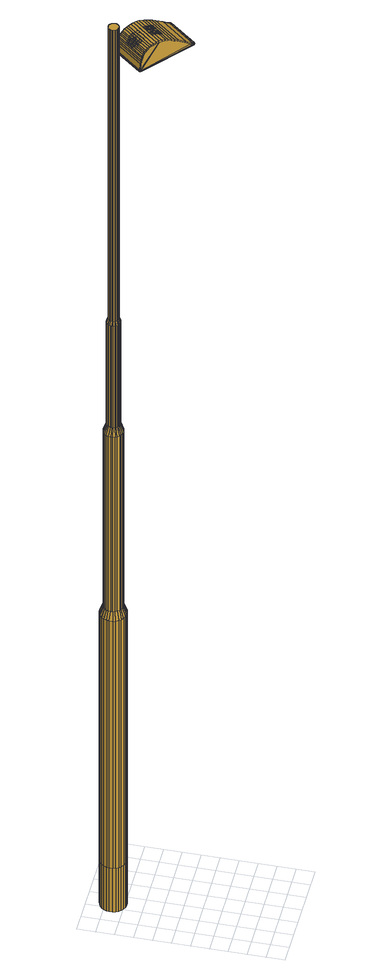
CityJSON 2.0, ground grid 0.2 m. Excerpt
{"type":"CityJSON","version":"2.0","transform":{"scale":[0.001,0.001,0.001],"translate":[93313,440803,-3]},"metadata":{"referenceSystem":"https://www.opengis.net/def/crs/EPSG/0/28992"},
"CityObjects":{
"cityfurniture1":{"type":"CityFurniture","attributes":{"Lichtpunttype":"Straatverlichting","Brondatum":"12-06-2019","Buurt_nummer":"62","Masttype":"TRAMMAST LPH 10M","Lamptype":"CPO-TW 140W KL.728","Buurtnaam":"Hillegersberg Noord","Nummer":"21","Uithoudertype":"UITHOUDER OV CONVERSIEMODEL","Geplaatst_op":"02-12-2010","Wijknummer":"6","Nivo":"0","Datum_laatste_mutatie":"07-06-2019","Straatnaam":"Straatweg","Thema":"Lichtmasten","Beheerobject":"71935/OVL-021","Armatuurtype":"4767 ARM SGS 453 1X CPO-TW 140W K EB OC FG EVSA VLAK GLAS LS-6","Objecthoogte":"10","Klasse":"Verbindingsweg 2-zijdig","Wijknaam":"Hillegersberg-Schiebroek"},"geometry":[{"type":"MultiSurface","lod":"2","boundaries":[[[0,1,2,3]],[[4,5,6,7]],[[8,9,10,11]],[[12,13,1,0]],[[14,15,16,17]],[[17,16,9,8]],[[3,2,5,4]],[[11,10,13,12]],[[18,8,11,19]],[[20,0,3,21]],[[22,23,24,25]],[[26,27,28,29]],[[30,31,32,33]],[[19,11,12,34]],[[35,36,23,22]],[[29,28,37,38]],[[34,12,0,20]],[[39,40,27,26]],[[41,4,7,42]],[[43,14,17,44]],[[45,46,31,30]],[[21,3,4,41]],[[44,17,8,18]],[[33,32,15,14]],[[47,48,46,45]],[[49,50,36,35]],[[38,37,50,49]],[[42,7,40,39]],[[23,51,52,24]],[[7,6,53,40]],[[54,55,56,57]],[[58,59,55,54]],[[28,60,61,37]],[[62,63,59,58]],[[64,65,63,62]],[[66,67,65,64]],[[50,68,69,36]],[[37,61,68,50]],[[36,69,51,23]],[[70,71,48,47]],[[57,56,71,70]],[[27,72,60,28]],[[24,52,67,66]],[[40,53,72,27]],[[73,74,75,76]],[[77,78,79,80]],[[81,82,83,84]],[[85,86,87,88]],[[89,90,91,92]],[[92,91,93,94]],[[80,79,95,96]],[[97,98,78,77]],[[99,100,101,102]],[[84,83,103,104]],[[94,93,74,73]],[[105,106,98,97]],[[107,108,106,105]],[[88,87,108,107]],[[104,103,86,85]],[[109,110,82,81]],[[102,101,110,109]],[[74,111,112,75]],[[90,113,114,91]],[[115,116,117,118]],[[78,119,120,79]],[[121,122,123,124]],[[125,126,113,90]],[[87,127,128,108]],[[124,123,129,130]],[[131,132,133,134]],[[91,114,135,93]],[[93,135,111,74]],[[98,136,119,78]],[[118,117,100,99]],[[134,133,122,121]],[[86,137,127,87]],[[79,120,138,95]],[[139,140,116,115]],[[130,129,140,139]],[[108,128,141,106]],[[96,95,126,125]],[[106,141,136,98]],[[75,112,132,131]],[[142,143,144,145]],[[146,147,148,149]],[[150,151,152,153]],[[154,155,143,142]],[[153,152,147,146]],[[156,157,158,159]],[[145,144,151,150]],[[160,161,162,163]],[[163,162,157,156]],[[149,148,164,165]],[[159,158,155,154]],[[166,142,145,167]],[[92,160,163,89]],[[165,164,168,169]],[[170,146,149,171]],[[169,168,172,173]],[[174,175,176,177]],[[177,176,178,179]],[[180,181,182,183]],[[183,182,184,185]],[[185,184,186,187]],[[187,186,188,189]],[[189,188,190,191]],[[192,150,153,193]],[[179,178,161,160]],[[167,145,150,192]],[[194,159,154,195]],[[196,197,198,199]],[[173,172,197,196]],[[199,198,200,201]],[[201,200,202,203]],[[203,202,181,180]],[[191,190,204,205]],[[206,156,159,194]],[[195,154,142,166]],[[193,153,146,170]],[[205,204,175,174]],[[89,163,156,206]],[[207,189,191,208]],[[209,183,185,210]],[[211,165,169,212]],[[213,196,199,214]],[[167,97,77,166]],[[215,180,183,209]],[[210,185,187,216]],[[94,179,160,92]],[[212,169,173,217]],[[217,173,196,213]],[[218,201,203,219]],[[214,199,201,218]],[[76,174,177,73]],[[216,187,189,207]],[[171,149,165,211]],[[208,191,205,220]],[[166,77,80,195]],[[73,177,179,94]],[[220,205,174,76]],[[219,203,180,215]],[[195,80,96,194]],[[214,102,109,213]],[[210,130,139,209]],[[208,134,121,207]],[[218,99,102,214]],[[171,85,88,170]],[[217,81,84,212]],[[219,118,99,218]],[[192,105,97,167]],[[193,107,105,192]],[[220,131,134,208]],[[170,88,107,193]],[[211,104,85,171]],[[194,96,125,206]],[[213,109,81,217]],[[216,124,130,210]],[[209,139,115,215]],[[212,84,104,211]],[[206,125,90,89]],[[207,121,124,216]],[[76,75,131,220]],[[178,176,175,204,190,188,186,184,182,181,202,200,198,197,172,168,164,148,147,152,151,144,143,155,158,157,162,161]],[[116,221,222,117]],[[123,223,224,129]],[[122,225,223,123]],[[112,226,227,132]],[[101,228,229,110]],[[113,230,231,114]],[[83,232,233,103]],[[95,138,234,126]],[[133,235,225,122]],[[140,236,221,116]],[[126,234,230,113]],[[117,222,237,100]],[[111,238,226,112]],[[103,233,137,86]],[[129,224,236,140]],[[132,227,235,133]],[[82,239,232,83]],[[110,229,239,82]],[[100,237,228,101]],[[224,29,38,236]],[[223,26,29,224]],[[236,38,49,221]],[[114,231,240,135]],[[228,25,241,229]],[[222,35,22,237]],[[225,39,26,223]],[[233,242,243,137]],[[135,240,238,111]],[[127,244,245,128]],[[229,241,246,239]],[[120,247,43,138]],[[137,243,244,127]],[[221,49,35,222]],[[119,248,247,120]],[[136,249,248,119]],[[232,250,242,233]],[[237,22,25,228]],[[239,246,250,232]],[[128,245,251,141]],[[141,251,249,136]],[[235,42,39,225]],[[138,43,44,234]],[[230,18,19,231]],[[25,24,66,241]],[[246,64,62,250]],[[231,19,34,240]],[[247,33,14,43]],[[242,58,54,243]],[[226,21,41,227]],[[251,47,45,249]],[[244,57,70,245]],[[240,34,20,238]],[[250,62,58,242]],[[227,41,42,235]],[[234,44,18,230]],[[248,30,33,247]],[[249,45,30,248]],[[245,70,47,251]],[[238,20,21,226]],[[243,54,57,244]],[[241,66,64,246]],[[252,253,254,255]],[[256,257,258,259]],[[260,261,262]],[[255,254,263,264]],[[265,266,267]],[[268,269,270,271]],[[260,272,273,274]],[[275,276,277,278]],[[259,258,279,280]],[[271,270,257,256]],[[267,281,265]],[[282,283,276,275]],[[280,279,284,285]],[[286,287,288,289]],[[278,277,267,266]],[[290,291,292,293]],[[293,292,294,295]],[[295,294,287,286]],[[262,274,260]],[[289,288,253,252]],[[285,284,283,282]],[[264,263,269,268]],[[296,297,298,299]],[[300,301,297,296]],[[302,303,304]],[[303,305,304]],[[303,306,305]],[[307,308,301,300]],[[309,310,298,297,301,308,311,312,313,314,315,316],[317,318,303,302,319,320]],[[303,318,321,306]],[[306,322,305]],[[306,310,309,322]],[[322,309,316,305]],[[299,298,310,306]],[[323,311,308,307]],[[324,288,287,325]],[[326,253,288,324]],[[327,263,254,328]],[[329,269,263,327]],[[328,254,253,326]],[[330,270,269,329]],[[331,332,333,334]],[[335,336,337,262]],[[338,339,336,335]],[[340,341,342,343]],[[344,345,346,347]],[[341,344,347,342]],[[348,340,343,349]],[[215,115,118,219]],[[350,351,352,353]],[[354,355,356,357]],[[355,350,353,356]],[[358,359,360,361]],[[362,363,364,365]],[[366,358,361,367]],[[368,369,370,371]],[[372,362,365,373]],[[374,348,349,375]],[[376,377,378,379]],[[363,376,379,364]],[[380,381,382,383]],[[369,372,373,370]],[[381,366,367,382]],[[384,385,386,387]],[[359,384,387,360]],[[388,380,383,389]],[[377,390,391,378]],[[385,374,375,386]],[[392,393,394,395]],[[396,392,395,397]],[[398,396,397,399]],[[400,401,402,403]],[[404,405,406,407]],[[405,408,409,406]],[[393,404,407,394]],[[410,411,412,413]],[[414,415,416,417]],[[418,419,420,421]],[[415,422,423,416]],[[424,425,426,427]],[[411,428,429,412]],[[430,431,432,433]],[[434,435,436,437]],[[408,418,421,409]],[[438,414,417,439]],[[435,410,413,436]],[[440,430,433,441]],[[419,434,437,420]],[[431,438,439,432]],[[425,442,443,426]],[[442,440,441,443]],[[444,445,446,447]],[[448,449,450,451]],[[452,453,454,455]],[[453,444,447,454]],[[456,400,403,457]],[[445,448,451,446]],[[449,456,457,450]],[[458,459,460,461]],[[462,463,464,465]],[[466,467,468,469]],[[459,470,471,460]],[[472,473,474,475]],[[463,476,477,464]],[[351,478,479,352]],[[467,452,455,468]],[[480,472,475,481]],[[482,458,461,483]],[[473,466,469,474]],[[478,484,485,479]],[[484,482,483,485]],[[486,462,465,487]],[[470,486,487,471]],[[488,276,283,489]],[[490,277,276,488]],[[491,267,277,490]],[[273,281,267,491]],[[492,493,494,495]],[[317,496,307]],[[497,498,499]],[[304,500,501]],[[502,503,319,302]],[[503,502,493,492]],[[320,319,496]],[[302,304,501]],[[493,502,302,303]],[[299,306,321,317]],[[317,320,496]],[[307,300,296]],[[501,496,319,302]],[[317,296,299]],[[496,323,307]],[[497,499,317,320,492,495,504]],[[317,307,296]],[[505,506,339,338]],[[507,508,509,510]],[[511,291,512,513]],[[510,509,506,505]],[[513,512,508,507]],[[514,292,291,511]],[[325,287,294,515]],[[515,294,292,514]],[[516,517,518,519]],[[520,521,522,523]],[[524,525,526,527]],[[528,529,530,531]],[[532,533,534,535]],[[536,532,535,537]],[[538,539,540,541]],[[542,536,537,543]],[[525,542,543,526]],[[521,544,545,522]],[[529,516,519,530]],[[517,520,523,518]],[[546,528,531,547]],[[533,546,547,534]],[[548,538,541,549]],[[550,551,552,553]],[[554,548,549,555]],[[556,557,558,559]],[[560,561,562,563]],[[564,565,566,567]],[[557,550,553,558]],[[568,569,570,571]],[[572,554,555,573]],[[574,575,576,577]],[[575,568,571,576]],[[561,572,573,562]],[[578,560,563,579]],[[422,574,577,423]],[[565,578,579,566]],[[551,564,567,552]],[[580,581,582,583]],[[584,585,586,587]],[[588,589,590,591]],[[585,592,593,586]],[[594,595,596,597]],[[595,598,599,596]],[[600,580,583,601]],[[589,594,597,590]],[[598,602,603,599]],[[602,600,601,603]],[[604,588,591,605]],[[606,607,608,609]],[[610,606,609,611]],[[612,604,605,613]],[[592,612,613,593]],[[496,312,311,323]],[[500,314,313,501]],[[614,337,615]],[[615,337,336,616]],[[617,506,509,618]],[[265,619,614,281]],[[501,313,312,496]],[[615,619,614]],[[305,316,315,304]],[[620,621,508]],[[304,315,314,500]],[[512,291,290]],[[622,339,506,617]],[[616,336,339,622]],[[508,512,620]],[[290,620,512]],[[618,509,508,621]],[[260,623,261]],[[624,491,490,625]],[[273,491,624]],[[624,272,273]],[[489,283,284,626]],[[626,284,279,627]],[[628,258,257,629]],[[629,257,270,330]],[[627,279,258,628]],[[630,368,371,631]],[[632,633,634,635]],[[636,637,638,639]],[[640,641,642,643]],[[633,644,645,634]],[[637,632,635,638]],[[644,630,631,645]],[[646,647,648,649]],[[650,651,652,653]],[[494,654,504,495]],[[655,640,643,656]],[[657,655,656,658]],[[659,650,653,660]],[[492,320,319,503]],[[651,661,662,652]],[[663,646,649,664]],[[665,666,667,668]],[[666,659,660,667]],[[647,665,668,648]],[[661,669,670,662]],[[654,498,504]],[[669,657,658,670]],[[494,493,303,318,321,671,498,654]],[[497,504,498]],[[671,499,498]],[[499,671,317]],[[321,317,671]],[[672,514,511,673]],[[674,328,326,675]],[[676,515,514,672]],[[677,327,328,674]],[[678,329,327,677]],[[679,505,338,680]],[[681,510,505,679]],[[682,629,330,623]],[[683,628,629,682]],[[684,488,489,685]],[[686,626,627,687]],[[625,490,488,684]],[[680,338,335,688]],[[689,324,325,690]],[[675,326,324,689]],[[687,627,628,683]],[[673,511,513,691]],[[688,335,262,261]],[[691,513,507,692]],[[692,507,510,681]],[[623,330,329,678]],[[690,325,515,676]],[[685,489,626,686]],[[619,615,271]],[[271,256,259,280,285,282,275,278,266,619]],[[693,694,695,696]],[[696,695,332,331]],[[697,698,694,693]],[[334,699,700,697,693,696,331]],[[701,702,703,704]],[[705,706,707,708]],[[700,709,698,697]],[[699,710,709,700]],[[710,333,332,695,694,698,709]],[[711,712,713,714]],[[706,715,716,707]],[[334,333,710,699]],[[717,718,719,720]],[[721,701,704,722]],[[607,705,708,608]],[[718,711,714,719]],[[712,723,724,713]],[[715,717,720,716]],[[723,721,722,724]],[[262,337,614,274]],[[621,290,293,295,286,289,252,255,264,268,271,615,616,622,617,618]],[[621,620,290]],[[260,272,624]],[[624,625,684,685,686,687,683,682,623,260]],[[619,266,265]],[[691,692,681,679,680,688,261,623,678,677,674,675,689,690,676,672,673]]]}]}
},
"vertices":[
[427,1684,1465],[427,1684,865],[433,1716,865],[433,1716,1465],[431,1747,1465],[431,1747,865],[423,1778,865],[423,1778,1465],[369,1606,1465],[369,1606,865],[394,1627,865],[394,1627,1465],[414,1653,1465],[414,1653,865],[311,1582,1465],[311,1582,865],[342,1591,865],[342,1591,1465],[369,1606,4865],[394,1627,4865],[427,1684,4865],[433,1716,4865],[236,1859,4865],[236,1859,1465],[208,1843,1465],[208,1843,4865],[387,1830,4865],[387,1830,1465],[360,1850,1465],[360,1850,4865],[248,1587,1465],[248,1587,865],[279,1581,865],[279,1581,1465],[414,1653,4865],[266,1867,4865],[266,1867,1465],[329,1862,1465],[329,1862,4865],[408,1805,4865],[408,1805,1465],[431,1747,4865],[423,1778,4865],[311,1582,4865],[342,1591,4865],[217,1600,1465],[217,1600,865],[190,1619,1465],[190,1619,865],[298,1869,4865],[298,1869,1465],[236,1859,865],[208,1843,865],[408,1805,865],[146,1702,1465],[146,1702,865],[155,1672,865],[155,1672,1465],[145,1734,1465],[145,1734,865],[360,1850,865],[329,1862,865],[150,1766,1465],[150,1766,865],[164,1796,1465],[164,1796,865],[183,1823,1465],[183,1823,865],[298,1869,865],[266,1867,865],[170,1644,1465],[170,1644,865],[387,1830,865],[364,1702,8865],[364,1702,7465],[368,1718,7465],[368,1718,8865],[271,1651,7465],[260,1620,7365],[283,1616,7365],[287,1647,7465],[226,1761,7465],[197,1777,7365],[187,1754,7365],[219,1744,7465],[217,1711,7465],[184,1706,7365],[191,1684,7365],[221,1695,7465],[334,1660,8865],[334,1660,7465],[347,1672,7465],[347,1672,8865],[357,1685,7465],[357,1685,8865],[307,1617,7365],[303,1648,7465],[254,1658,7465],[237,1630,7365],[264,1793,7465],[251,1823,7365],[230,1813,7365],[249,1786,7465],[183,1730,7365],[216,1728,7465],[240,1668,7465],[217,1644,7365],[229,1681,7465],[201,1662,7365],[236,1774,7465],[211,1798,7365],[394,1693,7365],[398,1716,7365],[352,1634,7365],[369,1650,7365],[296,1799,7465],[298,1832,7365],[274,1830,7365],[280,1798,7465],[260,1620,4965],[283,1616,4965],[354,1765,7465],[380,1784,7365],[364,1803,7365],[343,1779,7465],[320,1653,7465],[331,1623,7365],[191,1684,4965],[201,1662,4965],[344,1818,7365],[329,1789,7465],[367,1735,7465],[397,1740,7365],[391,1763,7365],[362,1751,7465],[384,1670,7365],[237,1630,4965],[184,1706,4965],[307,1617,4965],[313,1795,7465],[321,1828,7365],[217,1644,4965],[276,1668,8915],[276,1668,12915],[263,1673,12915],[263,1673,8915],[239,1701,8915],[239,1701,12915],[235,1715,12915],[235,1715,8915],[253,1681,8915],[253,1681,12915],[244,1691,12915],[244,1691,8915],[288,1666,8915],[288,1666,12915],[313,1670,8915],[313,1670,12915],[300,1666,12915],[300,1666,8915],[334,1684,8915],[334,1684,12915],[324,1675,12915],[324,1675,8915],[235,1727,12915],[235,1727,8915],[271,1651,8865],[254,1658,8865],[237,1739,12915],[237,1739,8915],[221,1695,8865],[217,1711,8865],[242,1752,12915],[242,1752,8915],[349,1719,8915],[349,1719,12915],[347,1707,12915],[347,1707,8915],[342,1695,12915],[342,1695,8915],[295,1780,8915],[295,1780,12915],[308,1779,12915],[308,1779,8915],[320,1773,12915],[320,1773,8915],[331,1765,12915],[331,1765,8915],[340,1755,12915],[340,1755,8915],[345,1745,12915],[345,1745,8915],[240,1668,8865],[229,1681,8865],[303,1648,8865],[287,1647,8865],[250,1762,8915],[250,1762,12915],[259,1771,12915],[259,1771,8915],[270,1776,12915],[270,1776,8915],[283,1780,12915],[283,1780,8915],[349,1732,12915],[349,1732,8915],[320,1653,8865],[354,1765,8865],[362,1751,8865],[313,1795,8865],[329,1789,8865],[216,1728,8865],[219,1744,8865],[236,1774,8865],[249,1786,8865],[296,1799,8865],[343,1779,8865],[226,1761,8865],[264,1793,8865],[280,1798,8865],[367,1735,8865],[298,1832,4965],[274,1830,4965],[364,1803,4965],[344,1818,4965],[380,1784,4965],[398,1716,4965],[397,1740,4965],[230,1813,4965],[211,1798,4965],[352,1634,4965],[369,1650,4965],[187,1754,4965],[183,1730,4965],[331,1623,4965],[391,1763,4965],[321,1828,4965],[251,1823,4965],[394,1693,4965],[197,1777,4965],[384,1670,4965],[183,1823,4865],[145,1734,4865],[146,1702,4865],[155,1672,4865],[170,1644,4865],[164,1796,4865],[279,1581,4865],[248,1587,4865],[217,1600,4865],[150,1766,4865],[190,1619,4865],[686,1679,12577],[679,1672,12582],[700,1655,12590],[706,1663,12584],[808,1578,12580],[807,1566,12586],[838,1540,12571],[838,1554,12566],[335,1445,12326],[336,1445,12337],[336,1457,12329],[722,1635,12595],[728,1644,12589],[1106,1335,12326],[1094,1346,12347],[1108,1321,12341],[753,1623,12590],[749,1614,12596],[777,1591,12594],[779,1602,12588],[844,1021,12326],[871,1011,12326],[335,1458,12326],[961,1453,12478],[967,1434,12479],[1044,1373,12407],[1033,1394,12411],[871,1513,12552],[869,1528,12548],[1121,1311,12326],[931,1477,12503],[937,1459,12505],[904,1486,12530],[900,1502,12527],[656,1705,12556],[647,1700,12560],[661,1687,12572],[669,1693,12567],[629,1729,12517],[618,1725,12519],[626,1717,12534],[637,1721,12531],[636,1709,12548],[645,1714,12544],[868,995,12328],[868,995,12321],[882,1002,12321],[882,1002,12328],[854,999,12328],[854,999,12321],[637,1641,12321],[768,1590,12321],[606,1766,12328],[1128,1331,12328],[1131,1302,12328],[331,1435,12328],[331,1435,12321],[1136,1316,12321],[1131,1302,12321],[324,1449,12321],[329,1463,12321],[578,1763,12321],[591,1770,12321],[606,1766,12321],[1128,1331,12321],[850,1042,12321],[1085,1326,12321],[459,1427,12321],[533,1307,12321],[1086,1325,12321],[1136,1316,12328],[324,1449,12328],[417,1394,12572],[403,1406,12560],[435,1380,12582],[479,1344,12595],[456,1363,12590],[505,1322,12596],[533,1299,12594],[529,1353,12432],[721,1583,12432],[727,1579,12448],[535,1348,12448],[336,1457,12332],[586,1757,12332],[586,1757,12329],[342,1453,12413],[590,1750,12413],[693,1491,12595],[723,1466,12587],[729,1472,12587],[698,1497,12595],[755,1439,12572],[787,1413,12554],[792,1419,12554],[760,1446,12572],[665,1514,12597],[671,1520,12597],[532,1604,12535],[542,1596,12549],[547,1602,12549],[537,1610,12535],[515,1618,12504],[523,1611,12520],[528,1618,12520],[520,1624,12504],[563,1599,12561],[578,1587,12573],[583,1593,12573],[568,1605,12561],[676,1526,12597],[703,1503,12595],[709,1510,12595],[681,1532,12597],[552,1609,12549],[557,1615,12549],[606,1585,12583],[627,1568,12591],[632,1574,12591],[611,1591,12583],[649,1548,12596],[654,1554,12596],[639,1535,12596],[644,1542,12596],[734,1479,12587],[765,1452,12572],[770,1458,12572],[739,1485,12587],[534,1623,12520],[542,1616,12535],[548,1622,12535],[539,1629,12520],[596,1572,12583],[617,1555,12591],[622,1561,12591],[601,1579,12583],[525,1630,12504],[531,1636,12504],[797,1425,12554],[802,1431,12554],[512,1579,12535],[521,1571,12549],[526,1578,12549],[517,1585,12535],[503,1587,12520],[508,1593,12520],[495,1593,12504],[500,1599,12504],[734,1415,12572],[767,1388,12554],[772,1394,12554],[739,1421,12572],[532,1563,12561],[547,1551,12573],[553,1556,12573],[537,1569,12561],[565,1535,12583],[570,1541,12583],[692,1430,12587],[724,1402,12572],[729,1409,12572],[698,1435,12587],[565,1494,12591],[588,1474,12596],[594,1480,12596],[570,1500,12591],[586,1518,12591],[609,1498,12596],[614,1505,12596],[591,1524,12591],[614,1453,12597],[619,1459,12597],[474,1569,12504],[482,1562,12520],[488,1568,12520],[479,1575,12504],[756,1376,12554],[761,1383,12554],[512,1538,12561],[526,1526,12573],[532,1532,12573],[517,1544,12561],[634,1477,12597],[663,1454,12595],[668,1460,12595],[639,1484,12597],[544,1511,12583],[549,1517,12583],[501,1547,12549],[506,1553,12549],[491,1555,12535],[496,1561,12535],[596,1531,12591],[619,1511,12596],[624,1517,12596],[601,1537,12591],[644,1490,12597],[673,1466,12595],[678,1472,12595],[649,1496,12597],[558,1562,12573],[575,1548,12583],[581,1554,12583],[563,1568,12573],[703,1442,12587],[708,1448,12587],[607,1543,12591],[629,1523,12596],[634,1529,12596],[612,1549,12591],[713,1454,12587],[744,1427,12572],[749,1433,12572],[718,1460,12587],[531,1584,12549],[542,1575,12561],[548,1581,12561],[537,1590,12549],[655,1502,12597],[660,1508,12597],[513,1599,12520],[522,1591,12535],[527,1598,12535],[518,1605,12520],[777,1400,12554],[782,1407,12554],[553,1587,12561],[558,1593,12561],[505,1605,12504],[510,1612,12504],[586,1560,12583],[591,1566,12583],[568,1575,12573],[573,1581,12573],[683,1479,12595],[688,1485,12595],[721,1139,12479],[691,1165,12505],[797,1075,12407],[859,1021,12341],[538,1302,12484],[774,1585,12484],[946,1441,12465],[711,1158,12465],[329,1463,12328],[790,1093,12391],[1031,1370,12385],[817,1070,12361],[591,1770,12328],[578,1763,12328],[642,1637,12484],[464,1423,12484],[750,1126,12430],[346,1451,12440],[593,1747,12440],[357,1442,12485],[604,1738,12485],[598,1743,12464],[351,1447,12464],[373,1430,12519],[610,1732,12503],[365,1437,12503],[382,1423,12534],[391,1416,12548],[594,1428,12597],[621,1405,12595],[627,1411,12595],[599,1434,12597],[652,1380,12587],[683,1354,12572],[688,1360,12572],[657,1387,12587],[454,1544,12504],[462,1537,12520],[467,1543,12520],[459,1550,12504],[545,1469,12591],[567,1450,12596],[573,1455,12596],[550,1476,12591],[491,1513,12561],[506,1501,12573],[511,1507,12573],[497,1519,12561],[480,1523,12549],[485,1529,12549],[693,1366,12572],[725,1339,12554],[730,1345,12554],[698,1372,12572],[471,1530,12535],[476,1536,12535],[715,1327,12554],[720,1333,12554],[524,1486,12583],[529,1493,12583],[662,1393,12587],[667,1399,12587],[481,1543,12535],[490,1535,12549],[495,1541,12549],[486,1549,12535],[632,1417,12595],[637,1424,12595],[464,1557,12504],[472,1550,12520],[477,1556,12520],[469,1563,12504],[555,1482,12591],[578,1461,12596],[583,1467,12596],[560,1488,12591],[502,1525,12561],[516,1513,12573],[521,1520,12573],[507,1532,12561],[703,1378,12572],[735,1352,12554],[740,1358,12554],[709,1384,12572],[604,1440,12597],[609,1446,12597],[642,1430,12595],[672,1405,12587],[677,1411,12587],[647,1436,12595],[534,1499,12583],[539,1505,12583],[672,1341,12572],[705,1315,12554],[710,1321,12554],[678,1347,12572],[443,1532,12504],[452,1525,12520],[457,1531,12520],[449,1538,12504],[496,1489,12573],[514,1474,12583],[519,1480,12583],[501,1495,12573],[460,1518,12535],[466,1524,12535],[535,1457,12591],[557,1437,12596],[562,1443,12596],[540,1463,12591],[583,1416,12597],[589,1422,12597],[641,1368,12587],[647,1374,12587],[611,1393,12595],[616,1399,12595],[481,1501,12561],[486,1507,12561],[442,1513,12520],[450,1506,12535],[455,1512,12535],[447,1519,12520],[433,1519,12504],[438,1526,12504],[470,1510,12549],[475,1516,12549],[585,1757,12326],[597,1759,12337],[597,1759,12339],[605,1750,12442],[609,1746,12464],[597,1759,12326],[620,1736,12500],[614,1741,12484],[602,1753,12416],[523,1295,12588],[832,1031,12347],[773,1082,12411],[659,1193,12530],[627,1219,12552],[594,1248,12571],[563,1274,12586],[588,1599,12573],[593,1606,12573],[553,1629,12535],[562,1621,12549],[567,1627,12549],[558,1635,12535],[536,1643,12504],[544,1636,12520],[549,1642,12520],[541,1649,12504],[714,1390,12572],[746,1364,12554],[751,1370,12554],[719,1396,12572],[573,1611,12561],[579,1618,12561],[493,1574,12520],[502,1567,12535],[507,1573,12535],[498,1581,12520],[555,1523,12583],[575,1506,12591],[580,1513,12591],[560,1529,12583],[986,1409,12430],[682,1417,12587],[687,1424,12587],[652,1442,12595],[657,1448,12595],[537,1538,12573],[542,1544,12573],[599,1486,12596],[604,1492,12596],[484,1581,12504],[490,1587,12504],[511,1559,12549],[522,1550,12561],[527,1556,12561],[516,1565,12549],[624,1465,12597],[629,1471,12597],[1056,1350,12357],[379,1413,12531],[371,1420,12517],[449,1355,12584],[430,1371,12577],[388,1405,12544],[472,1336,12589],[497,1316,12590],[345,1439,12442],[342,1441,12416],[350,1435,12464],[551,1270,12580],[581,1246,12566],[702,1142,12478],[673,1167,12503],[643,1193,12527],[612,1219,12548],[336,1445,12339],[413,1385,12567],[398,1397,12556],[363,1426,12501],[355,1431,12484],[506,1373,12439],[698,1604,12439],[709,1595,12428],[517,1364,12428],[506,1373,12457],[698,1604,12457],[529,1353,12464],[517,1364,12467],[662,1329,12572],[695,1302,12554],[700,1308,12554],[667,1335,12572],[460,1498,12549],[471,1488,12561],[476,1495,12561],[465,1504,12549],[709,1595,12467],[721,1583,12464],[547,1425,12596],[573,1403,12597],[578,1409,12597],[552,1431,12596],[486,1476,12573],[491,1483,12573],[504,1462,12583],[525,1445,12591],[530,1451,12591],[509,1468,12583],[631,1356,12587],[636,1362,12587],[601,1380,12595],[606,1387,12595]
]}
